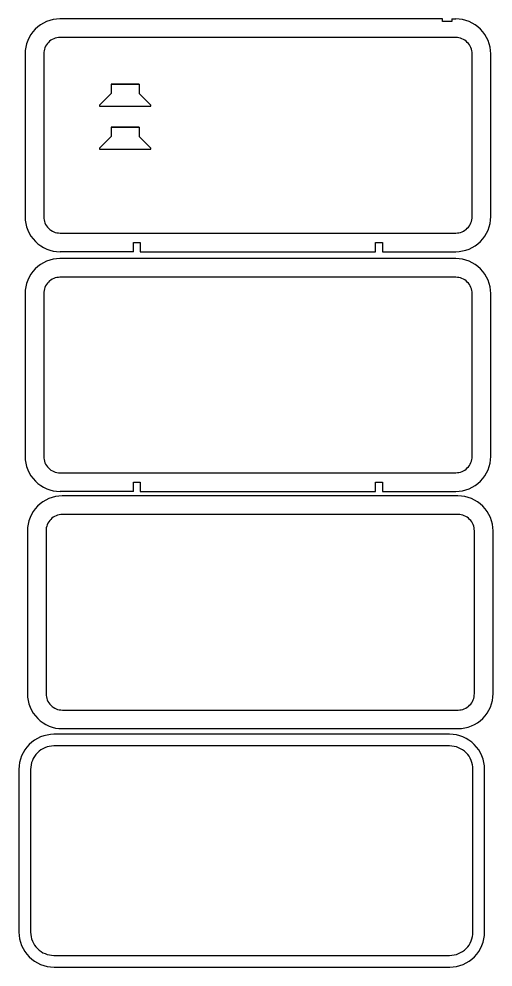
# Model space of a CAD drawing. Extents: x 45 to 462, y -450 to -43.
# Drawn here: x 258.4 to 462, y -450.4 to -43 of the extents above; entities that cross this region are included whole.
import ezdxf

# ---------------------------------------------------------------- set-up
doc = ezdxf.new("R2010")
doc.units = 0
doc.layers.add('BLACK', color=7, linetype='CONTINUOUS')

msp = doc.modelspace()

# ---------------------------------------------------------------- linework, layer by layer
at = {"layer": 'BLACK', "linetype": 'CONTINUOUS'}
for p, q in [((440.273245, -43.000106), (276.000001, -43.000035)), ((440.273245, -44.046596), (440.273245, -43.000106)), ((444.273245, -44.046596), (440.273245, -44.046596)), ((444.273245, -43.000106), (444.273245, -44.046596)), ((444.273245, -43.000106), (445.95351, -43.000106)), ((445.953509, -51.000071), (276, -51)), ((261, -58.046596), (260.999928, -128.000106)), ((268.999967, -58.032651), (268.999895, -127.986161)), ((452.999874, -127.978414), (452.999975, -58.024905)), ((461, -127.953653), (461.000101, -58.000107)), ((298, -71), (298, -75)), ((298, -71), (310, -71)), ((310, -71), (298, -71)), ((310, -71), (310, -75)), ((293, -80), (298, -75)), ((310, -75), (315, -80)), ((293, -80), (293, -80.5)), ((293, -80.5), (315, -80.5)), ((315, -80.5), (315, -80)), ((298, -89.5), (310, -89.5)), ((310, -89.5), (298, -89.5)), ((298, -89.5), (298, -93.5)), ((310, -89.5), (310, -93.5)), ((293, -98.5), (298, -93.5)), ((310, -93.5), (315, -98.5)), ((293, -98.5), (293, -99)), ((293, -99), (315, -99)), ((315, -99), (315, -98.5)), ((276.021697, -135.000192), (445.975206, -135.000296)), ((307.5, -138.999917), (310.5, -138.999917)), ((307.5, -142.999917), (307.5, -138.999917)), ((310.5, -138.999917), (310.5, -142.999917)), ((411.5, -138.999917), (414.5, -138.999917)), ((411.5, -142.999917), (411.5, -138.999917)), ((414.5, -138.999917), (414.5, -142.999917)), ((445.952784, -146.000001), (275.9999, -145.999928)), ((307.5, -142.999917), (276.04649, -142.999917)), ((310.5, -142.999938), (411.5, -143)), ((414.5, -142.999917), (446.046475, -142.999917)), ((445.953408, -153.999964), (275.999899, -153.999893)), ((260.999899, -161.046489), (260.999827, -230.999999)), ((268.999866, -161.032544), (268.999794, -230.986054)), ((452.999773, -230.978307), (452.999874, -161.024798)), ((460.999899, -230.953546), (461, -161)), ((276.021596, -238.000085), (445.975105, -238.000189)), ((307.499899, -245.99981), (307.499899, -241.99981)), ((307.499899, -241.99981), (310.499899, -241.99981)), ((310.499899, -241.99981), (310.499899, -245.99981)), ((411.499899, -241.99981), (414.499899, -241.99981)), ((411.499899, -245.99981), (411.499899, -241.99981)), ((414.499899, -241.99981), (414.499899, -245.99981)), ((307.499899, -245.99981), (276.046389, -245.99981)), ((446.95291, -247.975203), (277.000026, -247.97513)), ((310.499899, -245.999831), (411.499899, -245.999893)), ((414.499899, -245.99981), (446.046374, -245.99981)), ((446.953534, -255.975166), (277.000025, -255.975095)), ((262.000025, -263.021691), (261.999953, -332.975201)), ((269.999992, -263.007746), (269.99992, -332.961256)), ((453.999899, -332.953509), (454, -263)), ((462.000025, -332.928748), (462.000126, -262.975202)), ((277.021722, -339.975287), (446.975231, -339.975391)), ((277.046515, -347.975169), (447.000024, -347.975273)), ((443.330434, -350.409796), (273.376925, -350.409725)), ((443.330433, -355.409761), (273.376924, -355.40969)), ((258.376924, -365.456286), (258.376852, -435.409796)), ((263.376923, -365.456286), (263.376851, -435.409796)), ((453.377015, -435.378803), (453.377116, -365.425294)), ((458.376924, -435.363343), (458.377025, -365.409797)), ((273.407919, -445.409822), (443.361428, -445.409926)), ((273.423414, -450.409796), (443.376923, -450.4099))]:
    msp.add_line(p, q, dxfattribs=at)
at = {"layer": 'BLACK'}
for centre, radius, start, end in [((276, -58.000106), 15.000072, -270.00000382, -179.82242185), ((446, -58.000106), 15.000072, -0.00000382, 90.17757815), ((275.999999, -58.000108), 7.000108, -270.00000818, -179.73363506), ((445.999998, -58.000109), 7.000021, -0.20295784, 90.17757575), ((276, -128.000106), 15.000072, -180.00000382, -89.82242185), ((276, -128.000107), 7.000119, -180.1141477, -89.82241036), ((446, -128.000109), 6.999908, -90.12683825, 0.17757862), ((446, -128.000106), 15.000072, -90.00000382, 0.17757815), ((275.999899, -160.999999), 15.000072, -270.00000382, -179.82242185), ((445.999899, -161.00001), 15.000083, 0.0000382, 90.17757802), ((275.999898, -161), 7.000108, -270.00000818, -179.73362687), ((445.999899, -161.00001), 7.000029, -0.20289242, 90.17759192), ((275.999899, -230.999999), 15.000072, -180.00000382, -89.82242185), ((275.999899, -230.999999), 7.00012, -180.11413951, -89.82241039), ((445.999899, -231), 6.999908, -90.12683822, 0.17756225), ((445.999899, -231), 15.000072, -90.00000382, 0.17758197), ((277.000025, -262.975201), 15.000072, -270.00000382, -179.82242185), ((447.000025, -262.975201), 15.000072, -0.00000382, 90.17757815), ((277.000024, -262.975202), 7.000108, -270.00000818, -179.73362687), ((447.000023, -262.975204), 7.000021, -0.20295784, 90.17757575), ((277.000025, -332.975201), 15.000072, -180.00000382, -89.82242185), ((277.000025, -332.975201), 7.00012, -180.11413951, -89.82241039), ((447.000024, -332.975203), 6.999909, -90.12683005, 0.17757041), ((447.000025, -332.975201), 15.000072, -90.00000382, 0.17757815), ((273.376924, -365.409796), 15.000072, -270.00000382, -179.82242185), ((443.376924, -365.409796), 15.000072, -0.00000382, 90.17757815), ((273.376923, -365.409798), 10.000108, -270.00000573, -179.7336453), ((443.376922, -365.409799), 10.000206, -0.08877802, 90.17757344), ((273.376924, -435.409796), 15.000072, -180.00000382, -89.82242185), ((273.376924, -435.409797), 10.000073, -180.00000573, -89.82241274), ((443.376924, -435.409799), 10.000139, -90.08878434, 0.17759181), ((443.376924, -435.409796), 15.000072, -90.00000382, 0.17757815)]:
    msp.add_arc(centre, radius, start, end, dxfattribs=at)

doc.saveas('drawing.dxf')
